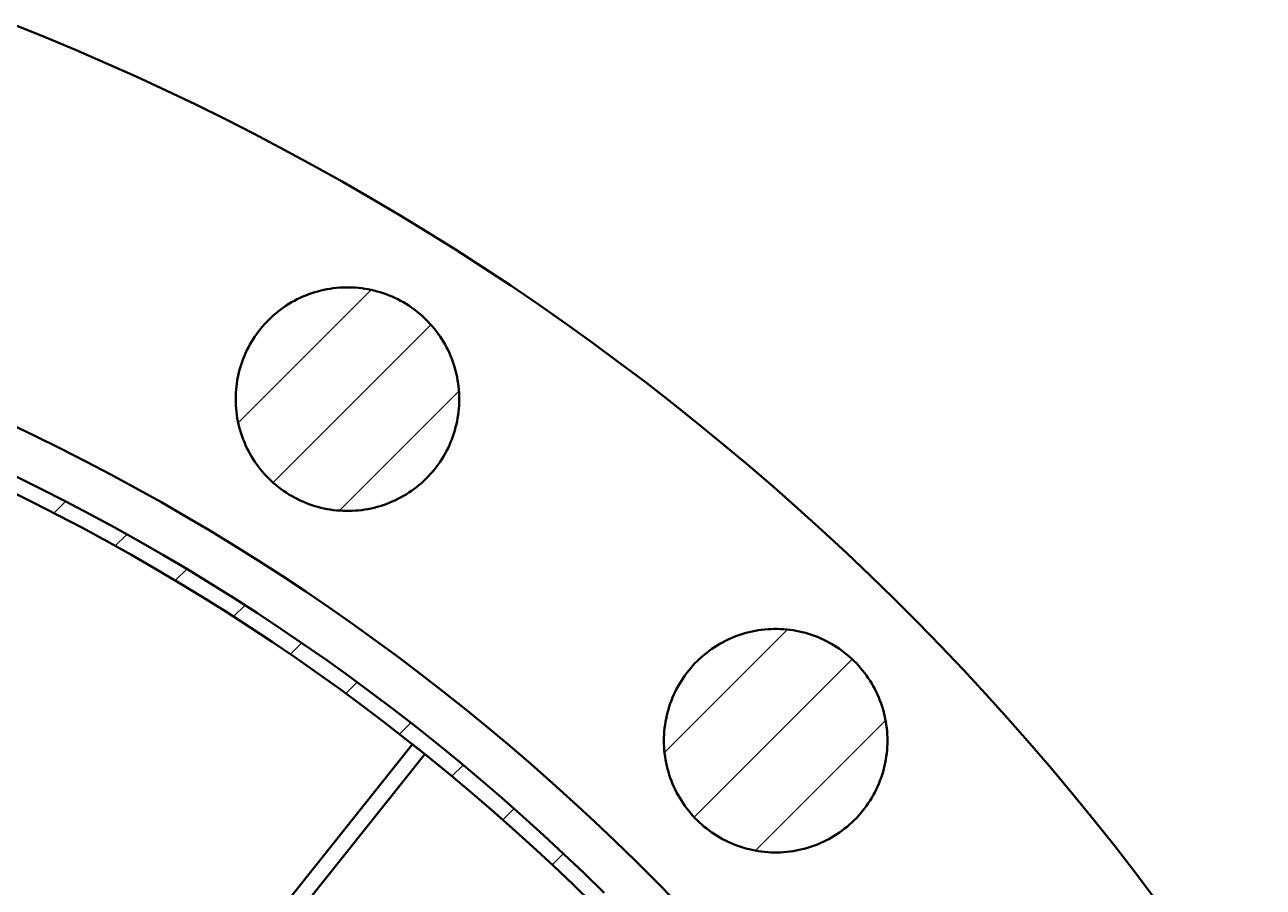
# Model space of a CAD drawing. Header units: millimetres. Extents: x 0 to 841, y 0 to 594.
# Drawn here: x 197.21 to 244.3, y 500.19 to 532.98 of the extents above; entities that cross this region are included whole.
import ezdxf

# ---------------------------------------------------------------- set-up
doc = ezdxf.new("R2010")
doc.units = ezdxf.units.MM
doc.layers.add('ACH', color=7, linetype='CONTINUOUS', lineweight=13)
doc.layers.add('VIS', color=7, linetype='CONTINUOUS', lineweight=50)

msp = doc.modelspace()

# ---------------------------------------------------------------- hatches: boundary and pattern name
at = {"layer": 'ACH'}
h = msp.add_hatch(dxfattribs=at)
h.set_pattern_fill('ANSI31', scale=0.8)
h.paths.add_polyline_path([(244.3, 440), (244.29, 438.676), (244.258, 437.352), (244.206, 436.029), (244.134, 434.707), (244.04, 433.386), (243.926, 432.067), (243.791, 430.749), (243.635, 429.434), (243.459, 428.122), (243.262, 426.813), (243.045, 425.506), (242.807, 424.204), (242.548, 422.905), (242.27, 421.611), (241.971, 420.321), (241.652, 419.035), (241.312, 417.756), (240.953, 416.481), (240.573, 415.212), (240.174, 413.95), (239.755, 412.694), (239.316, 411.444), (238.858, 410.202), (238.38, 408.967), (237.883, 407.74), (237.367, 406.52), (236.831, 405.309), (236.277, 404.107), (235.704, 402.913), (235.112, 401.729), (234.501, 400.554), (233.873, 399.388), (233.226, 398.233), (232.561, 397.088), (231.878, 395.953), (231.177, 394.83), (230.459, 393.717), (229.723, 392.616), (228.97, 391.527), (228.2, 390.45), (227.413, 389.385), (226.61, 388.332), (225.79, 387.292), (224.954, 386.265), (224.102, 385.252), (223.234, 384.251), (222.351, 383.265), (221.452, 382.293), (220.538, 381.335), (219.609, 380.391), (218.665, 379.462), (217.707, 378.548), (216.735, 377.649), (215.749, 376.766), (214.748, 375.898), (213.735, 375.046), (212.708, 374.21), (211.668, 373.39), (210.615, 372.587), (209.55, 371.8), (208.473, 371.03), (207.384, 370.277), (206.283, 369.541), (205.17, 368.823), (204.047, 368.122), (202.912, 367.439), (201.767, 366.774), (200.612, 366.127), (199.446, 365.499), (198.271, 364.888), (197.087, 364.296), (195.893, 363.723), (194.691, 363.169), (193.48, 362.633), (192.26, 362.117), (191.033, 361.62), (189.798, 361.142), (188.556, 360.684), (187.306, 360.245), (186.05, 359.826), (184.788, 359.427), (183.519, 359.047), (182.244, 358.688), (180.965, 358.348), (179.679, 358.029), (178.389, 357.73), (177.095, 357.452), (175.796, 357.193), (174.494, 356.955), (173.187, 356.738), (171.878, 356.541), (170.566, 356.365), (169.251, 356.209), (167.933, 356.074), (166.614, 355.96), (165.293, 355.866), (163.971, 355.794), (162.648, 355.742), (161.324, 355.71), (160, 355.7), (158.676, 355.71), (157.352, 355.742), (156.029, 355.794), (154.707, 355.866), (153.386, 355.96), (152.067, 356.074), (150.749, 356.209), (149.434, 356.365), (148.122, 356.541), (146.813, 356.738), (145.506, 356.955), (144.204, 357.193), (142.905, 357.452), (141.611, 357.73), (140.321, 358.029), (139.035, 358.348), (137.756, 358.688), (136.481, 359.047), (135.212, 359.427), (133.95, 359.826), (132.694, 360.245), (131.444, 360.684), (130.202, 361.142), (128.967, 361.62), (127.74, 362.117), (126.52, 362.633), (125.309, 363.169), (124.107, 363.723), (122.913, 364.296), (121.729, 364.888), (120.554, 365.499), (119.388, 366.127), (118.233, 366.774), (117.088, 367.439), (115.953, 368.122), (114.83, 368.823), (113.717, 369.541), (112.616, 370.277), (111.527, 371.03), (110.45, 371.8), (109.385, 372.587), (108.332, 373.39), (107.292, 374.21), (106.265, 375.046), (105.252, 375.898), (104.251, 376.766), (103.265, 377.649), (102.293, 378.548), (101.335, 379.462), (100.391, 380.391), (99.462, 381.335), (98.548, 382.293), (97.649, 383.265), (96.766, 384.251), (95.898, 385.252), (95.046, 386.265), (94.21, 387.292), (93.39, 388.332), (92.587, 389.385), (91.8, 390.45), (91.03, 391.527), (90.277, 392.616), (89.541, 393.717), (88.823, 394.83), (88.122, 395.953), (87.439, 397.088), (86.774, 398.233), (86.127, 399.388), (85.499, 400.554), (84.888, 401.729), (84.296, 402.913), (83.723, 404.107), (83.169, 405.309), (82.633, 406.52), (82.117, 407.74), (81.62, 408.967), (81.142, 410.202), (80.684, 411.444), (80.245, 412.694), (79.826, 413.95), (79.427, 415.212), (79.047, 416.481), (78.688, 417.756), (78.348, 419.035), (78.029, 420.321), (77.73, 421.611), (77.452, 422.905), (77.193, 424.204), (76.955, 425.506), (76.738, 426.813), (76.541, 428.122), (76.365, 429.434), (76.209, 430.749), (76.074, 432.067), (75.96, 433.386), (75.866, 434.707), (75.794, 436.029), (75.742, 437.352), (75.71, 438.676), (75.7, 440), (75.71, 441.324), (75.742, 442.648), (75.794, 443.971), (75.866, 445.293), (75.96, 446.614), (76.074, 447.933), (76.209, 449.251), (76.365, 450.566), (76.541, 451.878), (76.738, 453.187), (76.955, 454.494), (77.193, 455.796), (77.452, 457.095), (77.73, 458.389), (78.029, 459.679), (78.348, 460.965), (78.688, 462.244), (79.047, 463.519), (79.427, 464.788), (79.826, 466.05), (80.245, 467.306), (80.684, 468.556), (81.142, 469.798), (81.62, 471.033), (82.117, 472.26), (82.633, 473.48), (83.169, 474.691), (83.723, 475.893), (84.296, 477.087), (84.888, 478.271), (85.499, 479.446), (86.127, 480.612), (86.774, 481.767), (87.439, 482.912), (88.122, 484.047), (88.823, 485.17), (89.541, 486.283), (90.277, 487.384), (91.03, 488.473), (91.8, 489.55), (92.587, 490.615), (93.39, 491.668), (94.21, 492.708), (95.046, 493.735), (95.898, 494.748), (96.766, 495.749), (97.649, 496.735), (98.548, 497.707), (99.462, 498.665), (100.391, 499.609), (101.335, 500.538), (102.293, 501.452), (103.265, 502.351), (104.251, 503.234), (105.252, 504.102), (106.265, 504.954), (107.292, 505.79), (108.332, 506.61), (109.385, 507.413), (110.45, 508.2), (111.527, 508.97), (112.616, 509.723), (113.717, 510.459), (114.83, 511.177), (115.953, 511.878), (117.088, 512.561), (118.233, 513.226), (119.388, 513.873), (120.554, 514.501), (121.729, 515.112), (122.913, 515.704), (124.107, 516.277), (125.309, 516.831), (126.52, 517.367), (127.74, 517.883), (128.967, 518.38), (130.202, 518.858), (131.444, 519.316), (132.694, 519.755), (133.95, 520.174), (135.212, 520.573), (136.481, 520.953), (137.756, 521.312), (139.035, 521.652), (140.321, 521.971), (141.611, 522.27), (142.905, 522.548), (144.204, 522.807), (145.506, 523.045), (146.813, 523.262), (148.122, 523.459), (149.434, 523.635), (150.749, 523.791), (152.067, 523.926), (153.386, 524.04), (154.707, 524.134), (156.029, 524.206), (157.352, 524.258), (158.676, 524.29), (160, 524.3), (161.324, 524.29), (162.648, 524.258), (163.971, 524.206), (165.293, 524.134), (166.614, 524.04), (167.933, 523.926), (169.251, 523.791), (170.566, 523.635), (171.878, 523.459), (173.187, 523.262), (174.494, 523.045), (175.796, 522.807), (177.095, 522.548), (178.389, 522.27), (179.679, 521.971), (180.965, 521.652), (182.244, 521.312), (183.519, 520.953), (184.788, 520.573), (186.05, 520.174), (187.306, 519.755), (188.556, 519.316), (189.798, 518.858), (191.033, 518.38), (192.26, 517.883), (193.48, 517.367), (194.691, 516.831), (195.893, 516.277), (197.087, 515.704), (198.271, 515.112), (199.446, 514.501), (200.612, 513.873), (201.767, 513.226), (202.912, 512.561), (204.047, 511.878), (205.17, 511.177), (206.283, 510.459), (207.384, 509.723), (208.473, 508.97), (209.55, 508.2), (210.615, 507.413), (211.668, 506.61), (212.708, 505.79), (213.735, 504.954), (214.748, 504.102), (215.749, 503.234), (216.735, 502.351), (217.707, 501.452), (218.665, 500.538), (219.609, 499.609), (220.538, 498.665), (221.452, 497.707), (222.351, 496.735), (223.234, 495.749), (224.102, 494.748), (224.954, 493.735), (225.79, 492.708), (226.61, 491.668), (227.413, 490.615), (228.2, 489.55), (228.97, 488.473), (229.723, 487.384), (230.459, 486.283), (231.177, 485.17), (231.878, 484.047), (232.561, 482.912), (233.226, 481.767), (233.873, 480.612), (234.501, 479.446), (235.112, 478.271), (235.704, 477.087), (236.277, 475.893), (236.831, 474.691), (237.367, 473.48), (237.883, 472.26), (238.38, 471.033), (238.858, 469.798), (239.316, 468.556), (239.755, 467.306), (240.174, 466.05), (240.573, 464.788), (240.953, 463.519), (241.312, 462.244), (241.652, 460.965), (241.971, 459.679), (242.27, 458.389), (242.548, 457.095), (242.807, 455.796), (243.045, 454.494), (243.262, 453.187), (243.459, 451.878), (243.635, 450.566), (243.791, 449.251), (243.926, 447.933), (244.04, 446.614), (244.134, 445.293), (244.206, 443.971), (244.258, 442.648), (244.29, 441.324)])
h.paths.add_polyline_path([(243.7, 440), (243.69, 441.315), (243.659, 442.629), (243.607, 443.943), (243.535, 445.256), (243.442, 446.567), (243.329, 447.877), (243.195, 449.185), (243.04, 450.49), (242.865, 451.793), (242.67, 453.094), (242.454, 454.39), (242.217, 455.684), (241.961, 456.973), (241.684, 458.259), (241.387, 459.539), (241.07, 460.815), (240.733, 462.086), (240.377, 463.352), (240, 464.611), (239.603, 465.865), (239.187, 467.112), (238.752, 468.352), (238.297, 469.586), (237.822, 470.812), (237.329, 472.031), (236.816, 473.241), (236.284, 474.444), (235.734, 475.638), (235.165, 476.823), (234.577, 477.999), (233.971, 479.166), (233.347, 480.323), (232.704, 481.47), (232.044, 482.607), (231.366, 483.733), (230.67, 484.849), (229.957, 485.953), (229.227, 487.046), (228.479, 488.128), (227.715, 489.198), (226.934, 490.255), (226.136, 491.3), (225.322, 492.333), (224.492, 493.352), (223.646, 494.359), (222.784, 495.352), (221.907, 496.331), (221.015, 497.297), (220.107, 498.248), (219.185, 499.185), (218.248, 500.107), (217.297, 501.015), (216.331, 501.907), (215.352, 502.784), (214.359, 503.646), (213.352, 504.492), (212.333, 505.322), (211.3, 506.136), (210.255, 506.934), (209.198, 507.715), (208.128, 508.479), (207.046, 509.227), (205.953, 509.957), (204.849, 510.67), (203.733, 511.366), (202.607, 512.044), (201.47, 512.704), (200.323, 513.347), (199.166, 513.971), (197.999, 514.577), (196.823, 515.165), (195.638, 515.734), (194.444, 516.284), (193.241, 516.816), (192.031, 517.329), (190.812, 517.822), (189.586, 518.297), (188.352, 518.752), (187.112, 519.187), (185.865, 519.603), (184.611, 520), (183.352, 520.377), (182.086, 520.733), (180.815, 521.07), (179.539, 521.387), (178.259, 521.684), (176.973, 521.961), (175.684, 522.217), (174.39, 522.454), (173.094, 522.67), (171.793, 522.865), (170.49, 523.04), (169.185, 523.195), (167.877, 523.329), (166.567, 523.442), (165.256, 523.535), (163.943, 523.607), (162.629, 523.659), (161.315, 523.69), (160, 523.7), (158.685, 523.69), (157.371, 523.659), (156.057, 523.607), (154.744, 523.535), (153.433, 523.442), (152.123, 523.329), (150.815, 523.195), (149.51, 523.04), (148.207, 522.865), (146.906, 522.67), (145.61, 522.454), (144.316, 522.217), (143.027, 521.961), (141.741, 521.684), (140.461, 521.387), (139.185, 521.07), (137.914, 520.733), (136.648, 520.377), (135.389, 520), (134.135, 519.603), (132.888, 519.187), (131.648, 518.752), (130.414, 518.297), (129.188, 517.822), (127.969, 517.329), (126.759, 516.816), (125.556, 516.284), (124.362, 515.734), (123.177, 515.165), (122.001, 514.577), (120.834, 513.971), (119.677, 513.347), (118.53, 512.704), (117.393, 512.044), (116.267, 511.366), (115.151, 510.67), (114.047, 509.957), (112.954, 509.227), (111.872, 508.479), (110.802, 507.715), (109.745, 506.934), (108.7, 506.136), (107.667, 505.322), (106.648, 504.492), (105.641, 503.646), (104.648, 502.784), (103.669, 501.907), (102.703, 501.015), (101.752, 500.107), (100.815, 499.185), (99.893, 498.248), (98.985, 497.297), (98.093, 496.331), (97.216, 495.352), (96.354, 494.359), (95.508, 493.352), (94.678, 492.333), (93.864, 491.3), (93.066, 490.255), (92.285, 489.198), (91.521, 488.128), (90.773, 487.046), (90.043, 485.953), (89.33, 484.849), (88.634, 483.733), (87.956, 482.607), (87.296, 481.47), (86.653, 480.323), (86.029, 479.166), (85.423, 477.999), (84.835, 476.823), (84.266, 475.638), (83.716, 474.444), (83.184, 473.241), (82.671, 472.031), (82.178, 470.812), (81.703, 469.586), (81.248, 468.352), (80.813, 467.112), (80.397, 465.865), (80, 464.611), (79.623, 463.352), (79.267, 462.086), (78.93, 460.815), (78.613, 459.539), (78.316, 458.259), (78.039, 456.973), (77.783, 455.684), (77.546, 454.39), (77.33, 453.094), (77.135, 451.793), (76.96, 450.49), (76.805, 449.185), (76.671, 447.877), (76.558, 446.567), (76.465, 445.256), (76.393, 443.943), (76.341, 442.629), (76.31, 441.315), (76.3, 440), (76.31, 438.685), (76.341, 437.371), (76.393, 436.057), (76.465, 434.744), (76.558, 433.433), (76.671, 432.123), (76.805, 430.815), (76.96, 429.51), (77.135, 428.207), (77.33, 426.906), (77.546, 425.61), (77.783, 424.316), (78.039, 423.027), (78.316, 421.741), (78.613, 420.461), (78.93, 419.185), (79.267, 417.914), (79.623, 416.648), (80, 415.389), (80.397, 414.135), (80.813, 412.888), (81.248, 411.648), (81.703, 410.414), (82.178, 409.188), (82.671, 407.969), (83.184, 406.759), (83.716, 405.556), (84.266, 404.362), (84.835, 403.177), (85.423, 402.001), (86.029, 400.834), (86.653, 399.677), (87.296, 398.53), (87.956, 397.393), (88.634, 396.267), (89.33, 395.151), (90.043, 394.047), (90.773, 392.954), (91.521, 391.872), (92.285, 390.802), (93.066, 389.745), (93.864, 388.7), (94.678, 387.667), (95.508, 386.648), (96.354, 385.641), (97.216, 384.648), (98.093, 383.669), (98.985, 382.703), (99.893, 381.752), (100.815, 380.815), (101.752, 379.893), (102.703, 378.985), (103.669, 378.093), (104.648, 377.216), (105.641, 376.354), (106.648, 375.508), (107.667, 374.678), (108.7, 373.864), (109.745, 373.066), (110.802, 372.285), (111.872, 371.521), (112.954, 370.773), (114.047, 370.043), (115.151, 369.33), (116.267, 368.634), (117.393, 367.956), (118.53, 367.296), (119.677, 366.653), (120.834, 366.029), (122.001, 365.423), (123.177, 364.835), (124.362, 364.266), (125.556, 363.716), (126.759, 363.184), (127.969, 362.671), (129.188, 362.178), (130.414, 361.703), (131.648, 361.248), (132.888, 360.813), (134.135, 360.397), (135.389, 360), (136.648, 359.623), (137.914, 359.267), (139.185, 358.93), (140.461, 358.613), (141.741, 358.316), (143.027, 358.039), (144.316, 357.783), (145.61, 357.546), (146.906, 357.33), (148.207, 357.135), (149.51, 356.96), (150.815, 356.805), (152.123, 356.671), (153.433, 356.558), (154.744, 356.465), (156.057, 356.393), (157.371, 356.341), (158.685, 356.31), (160, 356.3), (161.315, 356.31), (162.629, 356.341), (163.943, 356.393), (165.256, 356.465), (166.567, 356.558), (167.877, 356.671), (169.185, 356.805), (170.49, 356.96), (171.793, 357.135), (173.094, 357.33), (174.39, 357.546), (175.684, 357.783), (176.973, 358.039), (178.259, 358.316), (179.539, 358.613), (180.815, 358.93), (182.086, 359.267), (183.352, 359.623), (184.611, 360), (185.865, 360.397), (187.112, 360.813), (188.352, 361.248), (189.586, 361.703), (190.812, 362.178), (192.031, 362.671), (193.241, 363.184), (194.444, 363.716), (195.638, 364.266), (196.823, 364.835), (197.999, 365.423), (199.166, 366.029), (200.323, 366.653), (201.47, 367.296), (202.607, 367.956), (203.733, 368.634), (204.849, 369.33), (205.953, 370.043), (207.046, 370.773), (208.128, 371.521), (209.198, 372.285), (210.255, 373.066), (211.3, 373.864), (212.333, 374.678), (213.352, 375.508), (214.359, 376.354), (215.352, 377.216), (216.331, 378.093), (217.297, 378.985), (218.248, 379.893), (219.185, 380.815), (220.107, 381.752), (221.015, 382.703), (221.907, 383.669), (222.784, 384.648), (223.646, 385.641), (224.492, 386.648), (225.322, 387.667), (226.136, 388.7), (226.934, 389.745), (227.715, 390.802), (228.479, 391.872), (229.227, 392.954), (229.957, 394.047), (230.67, 395.151), (231.366, 396.267), (232.044, 397.393), (232.704, 398.53), (233.347, 399.677), (233.971, 400.834), (234.577, 402.001), (235.165, 403.177), (235.734, 404.362), (236.284, 405.556), (236.816, 406.759), (237.329, 407.969), (237.822, 409.188), (238.297, 410.414), (238.752, 411.648), (239.187, 412.888), (239.603, 414.135), (240, 415.389), (240.377, 416.648), (240.733, 417.914), (241.07, 419.185), (241.387, 420.461), (241.684, 421.741), (241.961, 423.027), (242.217, 424.316), (242.454, 425.61), (242.67, 426.906), (242.865, 428.207), (243.04, 429.51), (243.195, 430.815), (243.329, 432.123), (243.442, 433.433), (243.535, 434.744), (243.607, 436.057), (243.659, 437.371), (243.69, 438.685)], flags=16)
h = msp.add_hatch(dxfattribs=at)
h.set_pattern_fill('ANSI31', scale=0.8)
h.paths.add_polyline_path([(213.729, 518.745), (213.727, 518.625), (213.722, 518.505), (213.714, 518.385), (213.702, 518.265), (213.686, 518.146), (213.668, 518.027), (213.646, 517.909), (213.621, 517.791), (213.592, 517.674), (213.56, 517.558), (213.525, 517.443), (213.486, 517.33), (213.445, 517.217), (213.4, 517.105), (213.352, 516.995), (213.301, 516.886), (213.246, 516.778), (213.189, 516.673), (213.129, 516.568), (213.066, 516.466), (213, 516.365), (212.931, 516.267), (212.86, 516.17), (212.786, 516.075), (212.709, 515.983), (212.629, 515.893), (212.547, 515.805), (212.463, 515.719), (212.376, 515.636), (212.287, 515.555), (212.195, 515.477), (212.102, 515.401), (212.006, 515.328), (211.908, 515.258), (211.809, 515.191), (211.707, 515.126), (211.604, 515.065), (211.499, 515.006), (211.392, 514.95), (211.284, 514.898), (211.175, 514.848), (211.064, 514.802), (210.951, 514.759), (210.838, 514.718), (210.723, 514.682), (210.608, 514.648), (210.492, 514.618), (210.374, 514.591), (210.256, 514.567), (210.138, 514.547), (210.019, 514.53), (209.899, 514.516), (209.779, 514.506), (209.659, 514.499), (209.539, 514.496), (209.419, 514.496), (209.299, 514.499), (209.179, 514.506), (209.059, 514.516), (208.939, 514.53), (208.82, 514.547), (208.702, 514.567), (208.584, 514.591), (208.466, 514.618), (208.35, 514.648), (208.234, 514.682), (208.12, 514.718), (208.007, 514.759), (207.894, 514.802), (207.783, 514.848), (207.674, 514.898), (207.566, 514.95), (207.459, 515.006), (207.354, 515.065), (207.251, 515.126), (207.149, 515.191), (207.05, 515.258), (206.952, 515.328), (206.856, 515.401), (206.763, 515.477), (206.671, 515.555), (206.582, 515.636), (206.495, 515.719), (206.411, 515.805), (206.329, 515.893), (206.249, 515.983), (206.172, 516.075), (206.098, 516.17), (206.027, 516.267), (205.958, 516.365), (205.892, 516.466), (205.829, 516.568), (205.769, 516.673), (205.712, 516.778), (205.657, 516.886), (205.606, 516.995), (205.558, 517.105), (205.513, 517.217), (205.472, 517.33), (205.433, 517.443), (205.398, 517.558), (205.366, 517.674), (205.337, 517.791), (205.312, 517.909), (205.29, 518.027), (205.271, 518.146), (205.256, 518.265), (205.244, 518.385), (205.236, 518.505), (205.231, 518.625), (205.229, 518.745), (205.231, 518.866), (205.236, 518.986), (205.244, 519.106), (205.256, 519.225), (205.271, 519.345), (205.29, 519.464), (205.312, 519.582), (205.337, 519.699), (205.366, 519.816), (205.398, 519.932), (205.433, 520.047), (205.472, 520.161), (205.513, 520.274), (205.558, 520.386), (205.606, 520.496), (205.657, 520.605), (205.712, 520.712), (205.769, 520.818), (205.829, 520.922), (205.892, 521.025), (205.958, 521.125), (206.027, 521.224), (206.098, 521.321), (206.172, 521.415), (206.249, 521.508), (206.329, 521.598), (206.411, 521.686), (206.495, 521.772), (206.582, 521.855), (206.671, 521.936), (206.763, 522.014), (206.856, 522.089), (206.952, 522.162), (207.05, 522.232), (207.149, 522.3), (207.251, 522.364), (207.354, 522.426), (207.459, 522.485), (207.566, 522.54), (207.674, 522.593), (207.783, 522.642), (207.894, 522.689), (208.007, 522.732), (208.12, 522.772), (208.234, 522.809), (208.35, 522.843), (208.466, 522.873), (208.584, 522.9), (208.702, 522.924), (208.82, 522.944), (208.939, 522.961), (209.059, 522.975), (209.179, 522.985), (209.299, 522.992), (209.419, 522.995), (209.539, 522.995), (209.659, 522.992), (209.779, 522.985), (209.899, 522.975), (210.019, 522.961), (210.138, 522.944), (210.256, 522.924), (210.374, 522.9), (210.492, 522.873), (210.608, 522.843), (210.723, 522.809), (210.838, 522.772), (210.951, 522.732), (211.064, 522.689), (211.175, 522.642), (211.284, 522.593), (211.392, 522.54), (211.499, 522.485), (211.604, 522.426), (211.707, 522.364), (211.809, 522.3), (211.908, 522.232), (212.006, 522.162), (212.102, 522.089), (212.195, 522.014), (212.287, 521.936), (212.376, 521.855), (212.463, 521.772), (212.547, 521.686), (212.629, 521.598), (212.709, 521.508), (212.786, 521.415), (212.86, 521.321), (212.931, 521.224), (213, 521.125), (213.066, 521.025), (213.129, 520.922), (213.189, 520.818), (213.246, 520.712), (213.301, 520.605), (213.352, 520.496), (213.4, 520.386), (213.445, 520.274), (213.486, 520.161), (213.525, 520.047), (213.56, 519.932), (213.592, 519.816), (213.621, 519.699), (213.646, 519.582), (213.668, 519.464), (213.686, 519.345), (213.702, 519.225), (213.714, 519.106), (213.722, 518.986), (213.727, 518.866)])
h = msp.add_hatch(dxfattribs=at)
h.set_pattern_fill('ANSI31', scale=0.8)
h.paths.add_polyline_path([(230.011, 505.761), (230.009, 505.641), (230.004, 505.52), (229.996, 505.401), (229.984, 505.281), (229.968, 505.162), (229.95, 505.043), (229.928, 504.924), (229.902, 504.807), (229.874, 504.69), (229.842, 504.574), (229.807, 504.459), (229.768, 504.345), (229.726, 504.232), (229.682, 504.121), (229.634, 504.01), (229.583, 503.901), (229.528, 503.794), (229.471, 503.688), (229.411, 503.584), (229.348, 503.482), (229.282, 503.381), (229.213, 503.282), (229.142, 503.186), (229.068, 503.091), (228.991, 502.998), (228.911, 502.908), (228.829, 502.82), (228.745, 502.735), (228.658, 502.651), (228.569, 502.571), (228.477, 502.492), (228.384, 502.417), (228.288, 502.344), (228.19, 502.274), (228.091, 502.206), (227.989, 502.142), (227.886, 502.08), (227.781, 502.022), (227.674, 501.966), (227.566, 501.913), (227.457, 501.864), (227.346, 501.817), (227.233, 501.774), (227.12, 501.734), (227.005, 501.697), (226.89, 501.664), (226.774, 501.633), (226.656, 501.606), (226.538, 501.583), (226.42, 501.562), (226.301, 501.545), (226.181, 501.532), (226.061, 501.522), (225.941, 501.515), (225.821, 501.511), (225.701, 501.511), (225.581, 501.515), (225.46, 501.522), (225.341, 501.532), (225.221, 501.545), (225.102, 501.562), (224.983, 501.583), (224.866, 501.606), (224.748, 501.633), (224.632, 501.664), (224.516, 501.697), (224.402, 501.734), (224.289, 501.774), (224.176, 501.817), (224.065, 501.864), (223.956, 501.913), (223.848, 501.966), (223.741, 502.022), (223.636, 502.08), (223.533, 502.142), (223.431, 502.206), (223.331, 502.274), (223.234, 502.344), (223.138, 502.417), (223.044, 502.492), (222.953, 502.571), (222.864, 502.651), (222.777, 502.735), (222.693, 502.82), (222.611, 502.908), (222.531, 502.998), (222.454, 503.091), (222.38, 503.186), (222.309, 503.282), (222.24, 503.381), (222.174, 503.482), (222.111, 503.584), (222.051, 503.688), (221.993, 503.794), (221.939, 503.901), (221.888, 504.01), (221.84, 504.121), (221.795, 504.232), (221.754, 504.345), (221.715, 504.459), (221.68, 504.574), (221.648, 504.69), (221.619, 504.807), (221.594, 504.924), (221.572, 505.043), (221.553, 505.162), (221.538, 505.281), (221.526, 505.401), (221.518, 505.52), (221.513, 505.641), (221.511, 505.761), (221.513, 505.881), (221.518, 506.001), (221.526, 506.121), (221.538, 506.241), (221.553, 506.36), (221.572, 506.479), (221.594, 506.597), (221.619, 506.715), (221.648, 506.832), (221.68, 506.948), (221.715, 507.063), (221.754, 507.177), (221.795, 507.29), (221.84, 507.401), (221.888, 507.512), (221.939, 507.62), (221.993, 507.728), (222.051, 507.834), (222.111, 507.938), (222.174, 508.04), (222.24, 508.141), (222.309, 508.24), (222.38, 508.336), (222.454, 508.431), (222.531, 508.523), (222.611, 508.614), (222.693, 508.702), (222.777, 508.787), (222.864, 508.871), (222.953, 508.951), (223.044, 509.029), (223.138, 509.105), (223.234, 509.178), (223.331, 509.248), (223.431, 509.315), (223.533, 509.38), (223.636, 509.442), (223.741, 509.5), (223.848, 509.556), (223.956, 509.608), (224.065, 509.658), (224.176, 509.704), (224.289, 509.748), (224.402, 509.788), (224.516, 509.825), (224.632, 509.858), (224.748, 509.889), (224.866, 509.916), (224.983, 509.939), (225.102, 509.96), (225.221, 509.977), (225.341, 509.99), (225.46, 510), (225.581, 510.007), (225.701, 510.011), (225.821, 510.011), (225.941, 510.007), (226.061, 510), (226.181, 509.99), (226.301, 509.977), (226.42, 509.96), (226.538, 509.939), (226.656, 509.916), (226.774, 509.889), (226.89, 509.858), (227.005, 509.825), (227.12, 509.788), (227.233, 509.748), (227.346, 509.704), (227.457, 509.658), (227.566, 509.608), (227.674, 509.556), (227.781, 509.5), (227.886, 509.442), (227.989, 509.38), (228.091, 509.315), (228.19, 509.248), (228.288, 509.178), (228.384, 509.105), (228.477, 509.029), (228.569, 508.951), (228.658, 508.871), (228.745, 508.787), (228.829, 508.702), (228.911, 508.614), (228.991, 508.523), (229.068, 508.431), (229.142, 508.336), (229.213, 508.24), (229.282, 508.141), (229.348, 508.04), (229.411, 507.938), (229.471, 507.834), (229.528, 507.728), (229.583, 507.62), (229.634, 507.512), (229.682, 507.401), (229.726, 507.29), (229.768, 507.177), (229.807, 507.063), (229.842, 506.948), (229.874, 506.832), (229.902, 506.715), (229.928, 506.597), (229.95, 506.479), (229.968, 506.36), (229.984, 506.241), (229.996, 506.121), (230.004, 506.001), (230.009, 505.881)])
h = msp.add_hatch(dxfattribs=at)
h.set_pattern_fill('ANSI31', scale=0.8)
h.paths.add_polyline_path([(212.42, 505.252), (197.207, 486.176), (196.738, 486.55), (211.951, 505.626), (212.01, 505.579), (212.069, 505.533), (212.127, 505.486), (212.186, 505.439), (212.245, 505.393), (212.303, 505.346), (212.362, 505.299), (212.42, 505.252)])

# ---------------------------------------------------------------- linework, layer by layer
at = {"layer": 'VIS'}
for points in [[(240.157, 499.79), (239.399, 500.793), (238.629, 501.786), (237.846, 502.769), (237.051, 503.742), (236.244, 504.706), (235.425, 505.659), (234.594, 506.601), (233.751, 507.533), (232.897, 508.455), (232.031, 509.365), (231.154, 510.265), (230.265, 511.154), (229.365, 512.031), (228.455, 512.897), (227.533, 513.751), (226.601, 514.594), (225.659, 515.425), (224.706, 516.244), (223.742, 517.051), (222.769, 517.846), (221.786, 518.629), (220.793, 519.399), (219.79, 520.157), (218.779, 520.902), (217.757, 521.634), (216.727, 522.353), (215.688, 523.06), (214.639, 523.753), (213.583, 524.433), (212.517, 525.099), (211.444, 525.753), (210.362, 526.392), (209.273, 527.018), (208.175, 527.631), (207.07, 528.229), (205.958, 528.814), (204.838, 529.384), (203.712, 529.941), (202.578, 530.483), (201.438, 531.011), (200.291, 531.524), (199.137, 532.023), (197.978, 532.508), (196.812, 532.978)], [(213.729, 518.745), (213.727, 518.625), (213.722, 518.505), (213.714, 518.385), (213.702, 518.265), (213.686, 518.146), (213.668, 518.027), (213.646, 517.909), (213.621, 517.791), (213.592, 517.674), (213.56, 517.558), (213.525, 517.443), (213.486, 517.33), (213.445, 517.217), (213.4, 517.105), (213.352, 516.995), (213.301, 516.886), (213.246, 516.778), (213.189, 516.673), (213.129, 516.568), (213.066, 516.466), (213, 516.365), (212.931, 516.267), (212.86, 516.17), (212.786, 516.075), (212.709, 515.983), (212.629, 515.893), (212.547, 515.805), (212.463, 515.719), (212.376, 515.636), (212.287, 515.555), (212.195, 515.477), (212.102, 515.401), (212.006, 515.328), (211.908, 515.258), (211.809, 515.191), (211.707, 515.126), (211.604, 515.065), (211.499, 515.006), (211.392, 514.95), (211.284, 514.898), (211.175, 514.848), (211.064, 514.802), (210.951, 514.759), (210.838, 514.718), (210.723, 514.682), (210.608, 514.648), (210.492, 514.618), (210.374, 514.591), (210.256, 514.567), (210.138, 514.547), (210.019, 514.53), (209.899, 514.516), (209.779, 514.506), (209.659, 514.499), (209.539, 514.496), (209.419, 514.496), (209.299, 514.499), (209.179, 514.506), (209.059, 514.516), (208.939, 514.53), (208.82, 514.547), (208.702, 514.567), (208.584, 514.591), (208.466, 514.618), (208.35, 514.648), (208.234, 514.682), (208.12, 514.718), (208.007, 514.759), (207.894, 514.802), (207.783, 514.848), (207.674, 514.898), (207.566, 514.95), (207.459, 515.006), (207.354, 515.065), (207.251, 515.126), (207.149, 515.191), (207.05, 515.258), (206.952, 515.328), (206.856, 515.401), (206.763, 515.477), (206.671, 515.555), (206.582, 515.636), (206.495, 515.719), (206.411, 515.805), (206.329, 515.893), (206.249, 515.983), (206.172, 516.075), (206.098, 516.17), (206.027, 516.267), (205.958, 516.365), (205.892, 516.466), (205.829, 516.568), (205.769, 516.673), (205.712, 516.778), (205.657, 516.886), (205.606, 516.995), (205.558, 517.105), (205.513, 517.217), (205.472, 517.33), (205.433, 517.443), (205.398, 517.558), (205.366, 517.674), (205.337, 517.791), (205.312, 517.909), (205.29, 518.027), (205.271, 518.146), (205.256, 518.265), (205.244, 518.385), (205.236, 518.505), (205.231, 518.625), (205.229, 518.745), (205.231, 518.866), (205.236, 518.986), (205.244, 519.106), (205.256, 519.225), (205.271, 519.345), (205.29, 519.464), (205.312, 519.582), (205.337, 519.699), (205.366, 519.816), (205.398, 519.932), (205.433, 520.047), (205.472, 520.161), (205.513, 520.274), (205.558, 520.386), (205.606, 520.496), (205.657, 520.605), (205.712, 520.712), (205.769, 520.818), (205.829, 520.922), (205.892, 521.025), (205.958, 521.125), (206.027, 521.224), (206.098, 521.321), (206.172, 521.415), (206.249, 521.508), (206.329, 521.598), (206.411, 521.686), (206.495, 521.772), (206.582, 521.855), (206.671, 521.936), (206.763, 522.014), (206.856, 522.089), (206.952, 522.162), (207.05, 522.232), (207.149, 522.3), (207.251, 522.364), (207.354, 522.426), (207.459, 522.485), (207.566, 522.54), (207.674, 522.593), (207.783, 522.642), (207.894, 522.689), (208.007, 522.732), (208.12, 522.772), (208.234, 522.809), (208.35, 522.843), (208.466, 522.873), (208.584, 522.9), (208.702, 522.924), (208.82, 522.944), (208.939, 522.961), (209.059, 522.975), (209.179, 522.985), (209.299, 522.992), (209.419, 522.995), (209.539, 522.995), (209.659, 522.992), (209.779, 522.985), (209.899, 522.975), (210.019, 522.961), (210.138, 522.944), (210.256, 522.924), (210.374, 522.9), (210.492, 522.873), (210.608, 522.843), (210.723, 522.809), (210.838, 522.772), (210.951, 522.732), (211.064, 522.689), (211.175, 522.642), (211.284, 522.593), (211.392, 522.54), (211.499, 522.485), (211.604, 522.426), (211.707, 522.364), (211.809, 522.3), (211.908, 522.232), (212.006, 522.162), (212.102, 522.089), (212.195, 522.014), (212.287, 521.936), (212.376, 521.855), (212.463, 521.772), (212.547, 521.686), (212.629, 521.598), (212.709, 521.508), (212.786, 521.415), (212.86, 521.321), (212.931, 521.224), (213, 521.125), (213.066, 521.025), (213.129, 520.922), (213.189, 520.818), (213.246, 520.712), (213.301, 520.605), (213.352, 520.496), (213.4, 520.386), (213.445, 520.274), (213.486, 520.161), (213.525, 520.047), (213.56, 519.932), (213.592, 519.816), (213.621, 519.699), (213.646, 519.582), (213.668, 519.464), (213.686, 519.345), (213.702, 519.225), (213.714, 519.106), (213.722, 518.986), (213.727, 518.866), (213.729, 518.745)], [(221.947, 499.654), (221.192, 500.428), (220.428, 501.192), (219.654, 501.947), (218.871, 502.691), (218.079, 503.426), (217.277, 504.151), (216.466, 504.866), (215.647, 505.57), (214.818, 506.264), (213.981, 506.948), (213.136, 507.621), (212.282, 508.283), (211.42, 508.935), (210.55, 509.575), (209.671, 510.205), (208.785, 510.824), (207.891, 511.431), (206.99, 512.027), (206.081, 512.612), (205.165, 513.186), (204.242, 513.747), (203.312, 514.297), (202.375, 514.836), (201.431, 515.362), (200.481, 515.877), (199.524, 516.38), (198.561, 516.87), (197.592, 517.349), (196.617, 517.815)], [(196.849, 515.82), (197.799, 515.351), (198.743, 514.87), (199.68, 514.377), (200.612, 513.873), (201.537, 513.356), (202.455, 512.829), (203.367, 512.289), (204.272, 511.739), (205.17, 511.177), (206.061, 510.604), (206.945, 510.019), (207.821, 509.424), (208.689, 508.817), (209.55, 508.2), (210.403, 507.572), (211.249, 506.933), (212.086, 506.284), (212.914, 505.624), (213.735, 504.954), (214.547, 504.274), (215.35, 503.583), (216.145, 502.883), (216.931, 502.172), (217.707, 501.452), (218.475, 500.722), (219.233, 499.982)], [(196.587, 515.28), (197.53, 514.815), (198.467, 514.337), (199.398, 513.848), (200.323, 513.347), (201.241, 512.834), (202.153, 512.31), (203.059, 511.775), (203.957, 511.228), (204.849, 510.67), (205.733, 510.101), (206.61, 509.521), (207.48, 508.93), (208.343, 508.328), (209.198, 507.715), (210.045, 507.091), (210.884, 506.457), (211.715, 505.812), (212.538, 505.157), (213.352, 504.492), (214.159, 503.816), (214.956, 503.131), (215.745, 502.435), (216.525, 501.73), (217.297, 501.015), (218.059, 500.29), (218.812, 499.556)], [(230.011, 505.761), (230.009, 505.641), (230.004, 505.52), (229.996, 505.401), (229.984, 505.281), (229.968, 505.162), (229.95, 505.043), (229.928, 504.924), (229.902, 504.807), (229.874, 504.69), (229.842, 504.574), (229.807, 504.459), (229.768, 504.345), (229.726, 504.232), (229.682, 504.121), (229.634, 504.01), (229.583, 503.901), (229.528, 503.794), (229.471, 503.688), (229.411, 503.584), (229.348, 503.482), (229.282, 503.381), (229.213, 503.282), (229.142, 503.186), (229.068, 503.091), (228.991, 502.998), (228.911, 502.908), (228.829, 502.82), (228.745, 502.735), (228.658, 502.651), (228.569, 502.571), (228.477, 502.492), (228.384, 502.417), (228.288, 502.344), (228.19, 502.274), (228.091, 502.206), (227.989, 502.142), (227.886, 502.08), (227.781, 502.022), (227.674, 501.966), (227.566, 501.913), (227.457, 501.864), (227.346, 501.817), (227.233, 501.774), (227.12, 501.734), (227.005, 501.697), (226.89, 501.664), (226.774, 501.633), (226.656, 501.606), (226.538, 501.583), (226.42, 501.562), (226.301, 501.545), (226.181, 501.532), (226.061, 501.522), (225.941, 501.515), (225.821, 501.511), (225.701, 501.511), (225.581, 501.515), (225.46, 501.522), (225.341, 501.532), (225.221, 501.545), (225.102, 501.562), (224.983, 501.583), (224.866, 501.606), (224.748, 501.633), (224.632, 501.664), (224.516, 501.697), (224.402, 501.734), (224.289, 501.774), (224.176, 501.817), (224.065, 501.864), (223.956, 501.913), (223.848, 501.966), (223.741, 502.022), (223.636, 502.08), (223.533, 502.142), (223.431, 502.206), (223.331, 502.274), (223.234, 502.344), (223.138, 502.417), (223.044, 502.492), (222.953, 502.571), (222.864, 502.651), (222.777, 502.735), (222.693, 502.82), (222.611, 502.908), (222.531, 502.998), (222.454, 503.091), (222.38, 503.186), (222.309, 503.282), (222.24, 503.381), (222.174, 503.482), (222.111, 503.584), (222.051, 503.688), (221.993, 503.794), (221.939, 503.901), (221.888, 504.01), (221.84, 504.121), (221.795, 504.232), (221.754, 504.345), (221.715, 504.459), (221.68, 504.574), (221.648, 504.69), (221.619, 504.807), (221.594, 504.924), (221.572, 505.043), (221.553, 505.162), (221.538, 505.281), (221.526, 505.401), (221.518, 505.52), (221.513, 505.641), (221.511, 505.761), (221.513, 505.881), (221.518, 506.001), (221.526, 506.121), (221.538, 506.241), (221.553, 506.36), (221.572, 506.479), (221.594, 506.597), (221.619, 506.715), (221.648, 506.832), (221.68, 506.948), (221.715, 507.063), (221.754, 507.177), (221.795, 507.29), (221.84, 507.401), (221.888, 507.512), (221.939, 507.62), (221.993, 507.728), (222.051, 507.834), (222.111, 507.938), (222.174, 508.04), (222.24, 508.141), (222.309, 508.24), (222.38, 508.336), (222.454, 508.431), (222.531, 508.523), (222.611, 508.614), (222.693, 508.702), (222.777, 508.787), (222.864, 508.871), (222.953, 508.951), (223.044, 509.029), (223.138, 509.105), (223.234, 509.178), (223.331, 509.248), (223.431, 509.315), (223.533, 509.38), (223.636, 509.442), (223.741, 509.5), (223.848, 509.556), (223.956, 509.608), (224.065, 509.658), (224.176, 509.704), (224.289, 509.748), (224.402, 509.788), (224.516, 509.825), (224.632, 509.858), (224.748, 509.889), (224.866, 509.916), (224.983, 509.939), (225.102, 509.96), (225.221, 509.977), (225.341, 509.99), (225.46, 510), (225.581, 510.007), (225.701, 510.011), (225.821, 510.011), (225.941, 510.007), (226.061, 510), (226.181, 509.99), (226.301, 509.977), (226.42, 509.96), (226.538, 509.939), (226.656, 509.916), (226.774, 509.889), (226.89, 509.858), (227.005, 509.825), (227.12, 509.788), (227.233, 509.748), (227.346, 509.704), (227.457, 509.658), (227.566, 509.608), (227.674, 509.556), (227.781, 509.5), (227.886, 509.442), (227.989, 509.38), (228.091, 509.315), (228.19, 509.248), (228.288, 509.178), (228.384, 509.105), (228.477, 509.029), (228.569, 508.951), (228.658, 508.871), (228.745, 508.787), (228.829, 508.702), (228.911, 508.614), (228.991, 508.523), (229.068, 508.431), (229.142, 508.336), (229.213, 508.24), (229.282, 508.141), (229.348, 508.04), (229.411, 507.938), (229.471, 507.834), (229.528, 507.728), (229.583, 507.62), (229.634, 507.512), (229.682, 507.401), (229.726, 507.29), (229.768, 507.177), (229.807, 507.063), (229.842, 506.948), (229.874, 506.832), (229.902, 506.715), (229.928, 506.597), (229.95, 506.479), (229.968, 506.36), (229.984, 506.241), (229.996, 506.121), (230.004, 506.001), (230.009, 505.881), (230.011, 505.761)], [(196.738, 486.55), (211.951, 505.626)], [(211.951, 505.626), (212.03, 505.564), (212.108, 505.502), (212.186, 505.439), (212.264, 505.377), (212.342, 505.314), (212.42, 505.252)], [(197.207, 486.176), (212.42, 505.252)]]:
    msp.add_lwpolyline(points, dxfattribs=at)

doc.saveas('drawing.dxf')
